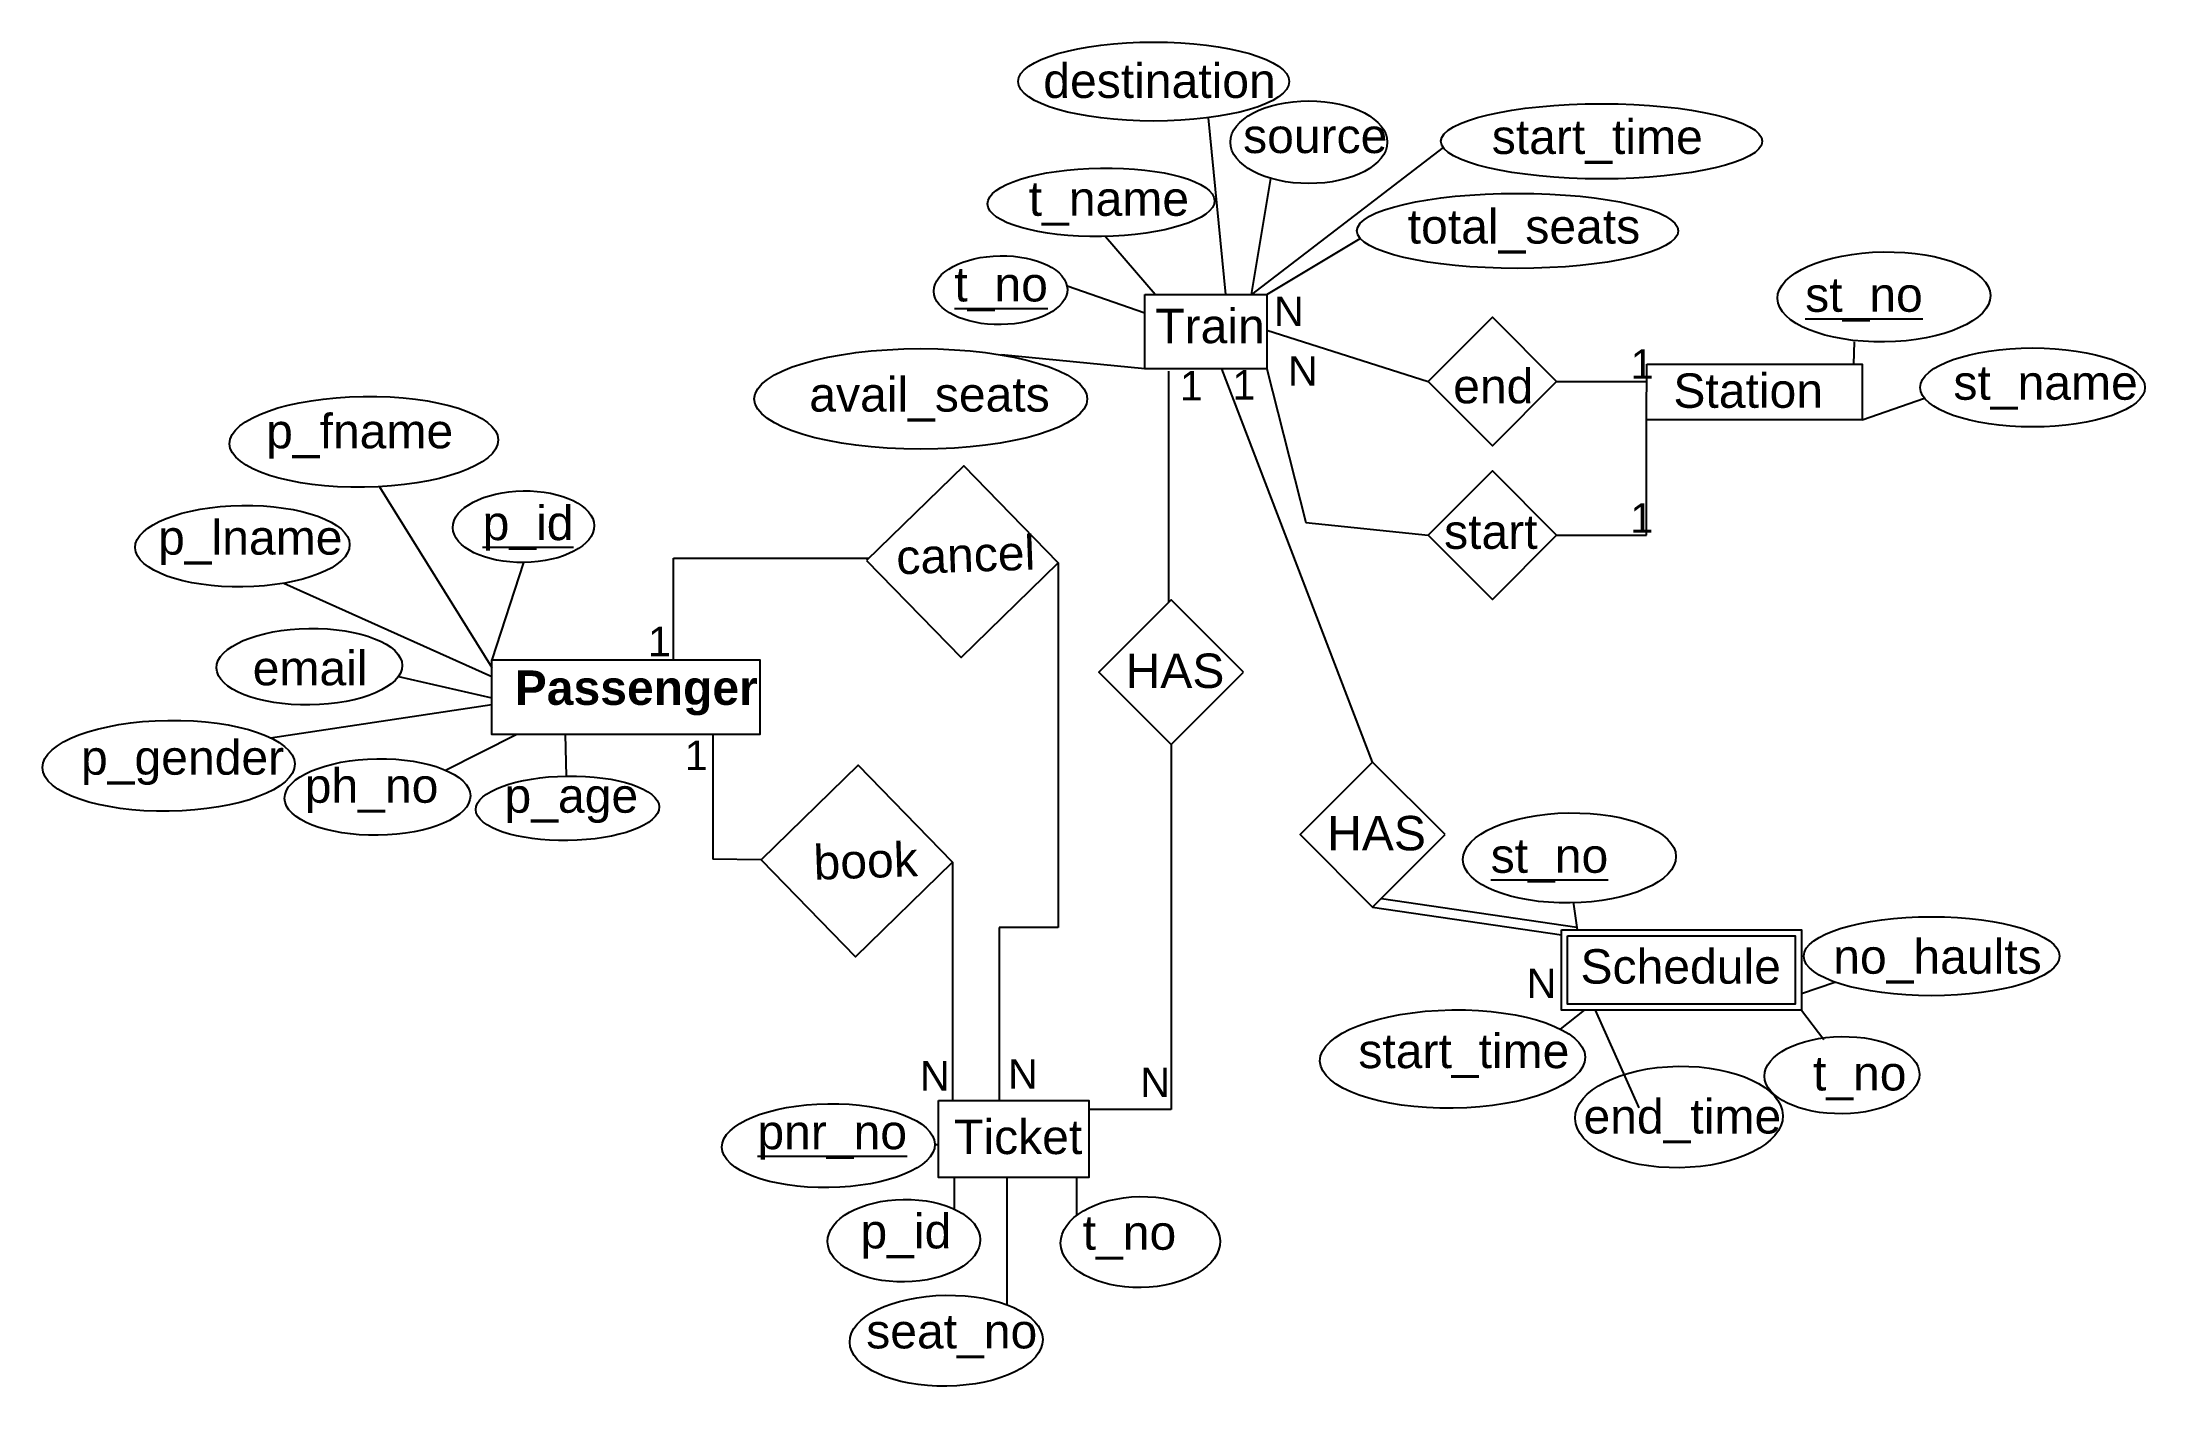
# Model space of a CAD drawing. Header units: millimetres. Extents: x 612 to 1467, y 1132 to 1679.
import ezdxf

# ---------------------------------------------------------------- set-up
doc = ezdxf.new("R2010")
doc.units = ezdxf.units.MM
doc.styles.get("Standard").update_dxf_attribs({"font": 'arial.ttf'})

msp = doc.modelspace()

# ---------------------------------------------------------------- linework, layer by layer
for p, q in [((1093.24, 1575.84), (1086.1, 1647.79)), ((1181.57, 1635.72), (1103.63, 1575.84)), ((1103.63, 1575.84), (1111.51, 1623.1)), ((1064.5, 1575.84), (1044.24, 1599.38)), ((1109.87, 1575.84), (1147.88, 1598.64)), ((1060.25, 1568.21), (1028.59, 1579.25)), ((1109.87, 1561.37), (1175.54, 1540.46)), ((1060.25, 1545.58), (1001.89, 1551.28)), ((1348.75, 1547.57), (1348.95, 1556.68)), ((1069.93, 1544.64), (1069.93, 1450.7)), ((1152.93, 1385.65), (1091.53, 1545.58)), ((1109.87, 1545.58), (1125.69, 1483.19)), ((1227.78, 1540.46), (1264.41, 1540.46)), ((1352.07, 1524.83), (1377.46, 1533.64)), ((1264.41, 1477.98), (1264.41, 1524.83)), ((748.84, 1497.65), (794.53, 1424.13)), ((1125.69, 1483.19), (1175.54, 1477.98)), ((1227.78, 1477.98), (1264.41, 1477.98)), ((807.5, 1466.87), (794.53, 1427.28)), ((868.46, 1427.28), (868.46, 1468.59)), ((868.46, 1468.59), (947.94, 1468.59)), ((1024.98, 1466.7), (1024.98, 1318.39)), ((709.97, 1458.42), (794.53, 1420.42)), ((756.54, 1420.5), (794.53, 1411.87)), ((704.48, 1395.6), (794.53, 1409.06)), ((775.64, 1382.42), (804.51, 1396.84)), ((824.98, 1380), (824.53, 1396.84)), ((884.5, 1396.84), (884.5, 1346.15)), ((1070.93, 1392.77), (1070.93, 1244.39)), ((904.07, 1345.96), (884.5, 1346.15)), ((982, 1344.93), (982, 1247.98)), ((1152.93, 1326.72), (1229.73, 1315.38)), ((1156.46, 1330.25), (1235.96, 1318.51)), ((1234.46, 1328.83), (1236.1, 1317.51)), ((1024.98, 1318.39), (1000.97, 1318.39)), ((1000.97, 1318.39), (1000.97, 1247.98)), ((1327.38, 1291.51), (1340.94, 1296.21)), ((1238.95, 1284.77), (1229.26, 1277.08)), ((1243.52, 1284.77), (1261.2, 1245.09)), ((1327.38, 1284.79), (1336.54, 1272.9)), ((1070.93, 1244.39), (1037.39, 1244.39)), ((976.24, 1230.03), (974.81, 1230.03)), ((982.64, 1216.72), (982.64, 1203.85)), ((1004.14, 1216.72), (1004.14, 1164.95)), ((1032.46, 1216.72), (1032.46, 1201.28))]:
    msp.add_line(p, q)
for points in [[(1060.25, 1575.84), (1109.87, 1575.84), (1109.87, 1545.58), (1060.25, 1545.58)], [(1175.54, 1540.46), (1201.66, 1514.33), (1227.78, 1540.46), (1201.66, 1566.58)], [(1264.42, 1547.57), (1352.08, 1547.57), (1352.07, 1524.83), (1264.41, 1524.83)], [(947.05, 1467.73), (985.5, 1428.25), (1024.98, 1466.7), (986.53, 1506.18)], [(1175.54, 1477.98), (1201.66, 1451.86), (1227.78, 1477.98), (1201.66, 1504.1)], [(1100.4, 1422.24), (1070.93, 1451.7), (1041.47, 1422.24), (1070.93, 1392.77)], [(794.53, 1427.28), (903.53, 1427.28), (903.53, 1396.84), (794.53, 1396.84)], [(904.07, 1345.96), (942.52, 1306.48), (982, 1344.93), (943.55, 1384.41)], [(1182.4, 1356.19), (1152.93, 1385.65), (1123.47, 1356.19), (1152.93, 1326.72)], [(1229.73, 1317.51), (1327.39, 1317.51), (1327.38, 1284.77), (1229.72, 1284.77)], [(1232.23, 1315.01), (1324.89, 1315.01), (1324.88, 1287.27), (1232.22, 1287.27)], [(976.24, 1247.98), (1037.39, 1247.98), (1037.39, 1216.72), (976.24, 1216.72)]]:
    msp.add_lwpolyline(points, close=True)
for centre, major_axis, ratio in [((1063.83, 1662.48), (55.17, 0), 0.291078), ((1126.97, 1637.82), (31.93, 0), 0.526766), ((1246.08, 1638.17), (65.36, 0), 0.233598), ((1042.42, 1613.4), (-46.19, -0.66), 0.301096), ((1211.89, 1601.74), (65.36, 0), 0.233598), ((1001.55, 1577.61), (-27.16, -0.39), 0.515058), ((1360.96, 1574.88), (-43.33, -0.62), 0.422337), ((969.08, 1533.39), (67.73, 0), 0.301895), ((1421.42, 1538.05), (45.72, 0), 0.351235), ((742.5, 1515.94), (-54.65, -0.79), 0.338242), ((693.07, 1473.49), (-43.64, -0.63), 0.379699), ((807.47, 1481.43), (-28.77, -0.41), 0.506126), ((720.31, 1424.48), (-37.78, -0.54), 0.411952), ((663.05, 1384.16), (-51.34, -0.74), 0.360015), ((748.04, 1371.46), (-37.78, -0.54), 0.411952), ((825.33, 1366.87), (-37.32, -0.54), 0.351683), ((1233.01, 1346.69), (-43.33, -0.62), 0.422337), ((1380.33, 1306.7), (52.02, 0), 0.308711), ((1185.43, 1264.87), (-53.95, -0.78), 0.370601), ((1343.86, 1258.33), (-31.51, -0.45), 0.498002), ((1277.56, 1241.31), (-42.25, -0.61), 0.488454), ((931.49, 1229.65), (-43.33, -0.62), 0.394063), ((962.22, 1191.01), (-31.05, -0.45), 0.539812), ((1058.42, 1190.44), (-32.43, -0.47), 0.569907), ((979.42, 1150.31), (-39.26, -0.56), 0.470794)]:
    msp.add_ellipse(centre, major_axis=major_axis, ratio=ratio)

# ---------------------------------------------------------------- texts
at = {"char_height": 14, "attachment_point": 1}
for s, insert in [('destination', (1018.92, 1669.82)), ('source', (1100.22, 1647.4)), ('start_time', (1201.4, 1647.02)), ('total_seats', (1167.21, 1610.58)), ('avail_seats', (923.72, 1542.24)), ('st_name', (1389.23, 1547.06)), ('no_haults', (1340.32, 1313.59))]:
    msp.add_mtext(s, dxfattribs=dict(at, insert=insert))
at = {"attachment_point": 1}
for s, width, insert, char_height in [('t_name', 25.7769, (1013.01, 1621.87), 14), ('{\\Lt_no}', 25.7769, (982.74, 1587.03), 14), ('N', 3.7589, (1112.8, 1575), 12), ('{\\Lst_no}', 25.7769, (1328.91, 1582.83), 14), ('Train', 84.9025, (1064.48, 1570.06), 14), ('N', 3.7589, (1118.49, 1550.76), 12), ('1', 3.7589, (1257.91, 1553.57), 12), ('1', 3.7589, (1074.5, 1544.76), 12), ('1', 3.7589, (1095.9, 1545.09), 12), ('end', 41.5588, (1185.69, 1545.6), 14), ('Station', 81.3668, (1275.28, 1543.77), 14), ('p_fname', 25.7769, (702.73, 1527.3), 14), ('{\\Lp_id}', 25.7769, (790.81, 1489.95), 14), ('1', 3.7589, (1257.77, 1490.97), 12), ('p_lname', 25.7769, (658.76, 1484.06), 14), ('start', 41.5588, (1182, 1486.41), 14), ('1', 3.7589, (858.07, 1440.71), 12), ('email', 25.7769, (697.25, 1430.91), 14), ('HAS', 44.6535, (1052.4, 1429.82), 14), ('\\pt126,168;{\\fArial|b1|i0|c0|p34;Passenger}', 211.381, (803.86, 1422.94), 14), ('p_gender', 25.7769, (627.41, 1394.55), 14), ('1', 3.7589, (873.08, 1394.39), 12), ('ph_no', 25.7769, (718.44, 1383.13), 14), ('p_age', 25.7769, (799.71, 1379.08), 14), ('HAS', 44.6535, (1134.4, 1363.78), 14), ('{\\Lst_no}', 25.7769, (1200.96, 1354.64), 14), ('Schedule', 81.3668, (1237.48, 1309.56), 14), ('N', 3.7589, (1215.6, 1301.68), 12), ('start_time', 25.7769, (1147.12, 1275.19), 14), ('N', 4.2205, (968.72, 1264.06), 12), ('N', 4.2205, (1004.58, 1264.79), 12), ('N', 3.7589, (1058.38, 1261.44), 12), ('t_no', 25.7769, (1332.07, 1266.1), 14), ('end_time', 25.7769, (1238.71, 1248.6), 14), ('Ticket', 71.336, (982.62, 1240.23), 14), ('{\\Lpnr_no}', 25.7769, (902.6, 1242.21), 14), ('p_id', 25.7769, (944.54, 1201.87), 14), ('t_no', 25.7769, (1034.96, 1201.32), 14), ('seat_no', 25.7769, (946.89, 1161.19), 14)]:
    msp.add_mtext_dynamic_manual_height_columns(s, width=width, gutter_width=12.5, heights=[0], dxfattribs=dict(at, insert=insert, char_height=char_height))
at = {"char_height": 14, "attachment_point": 1, "rotation": 2.028}
for s, insert in [('cancel', (958.85, 1476)), ('book', (925.19, 1351.78))]:
    msp.add_mtext_dynamic_manual_height_columns(s, width=48.16, gutter_width=12.5, heights=[0], dxfattribs=dict(at, insert=insert))

doc.saveas('drawing.dxf')
